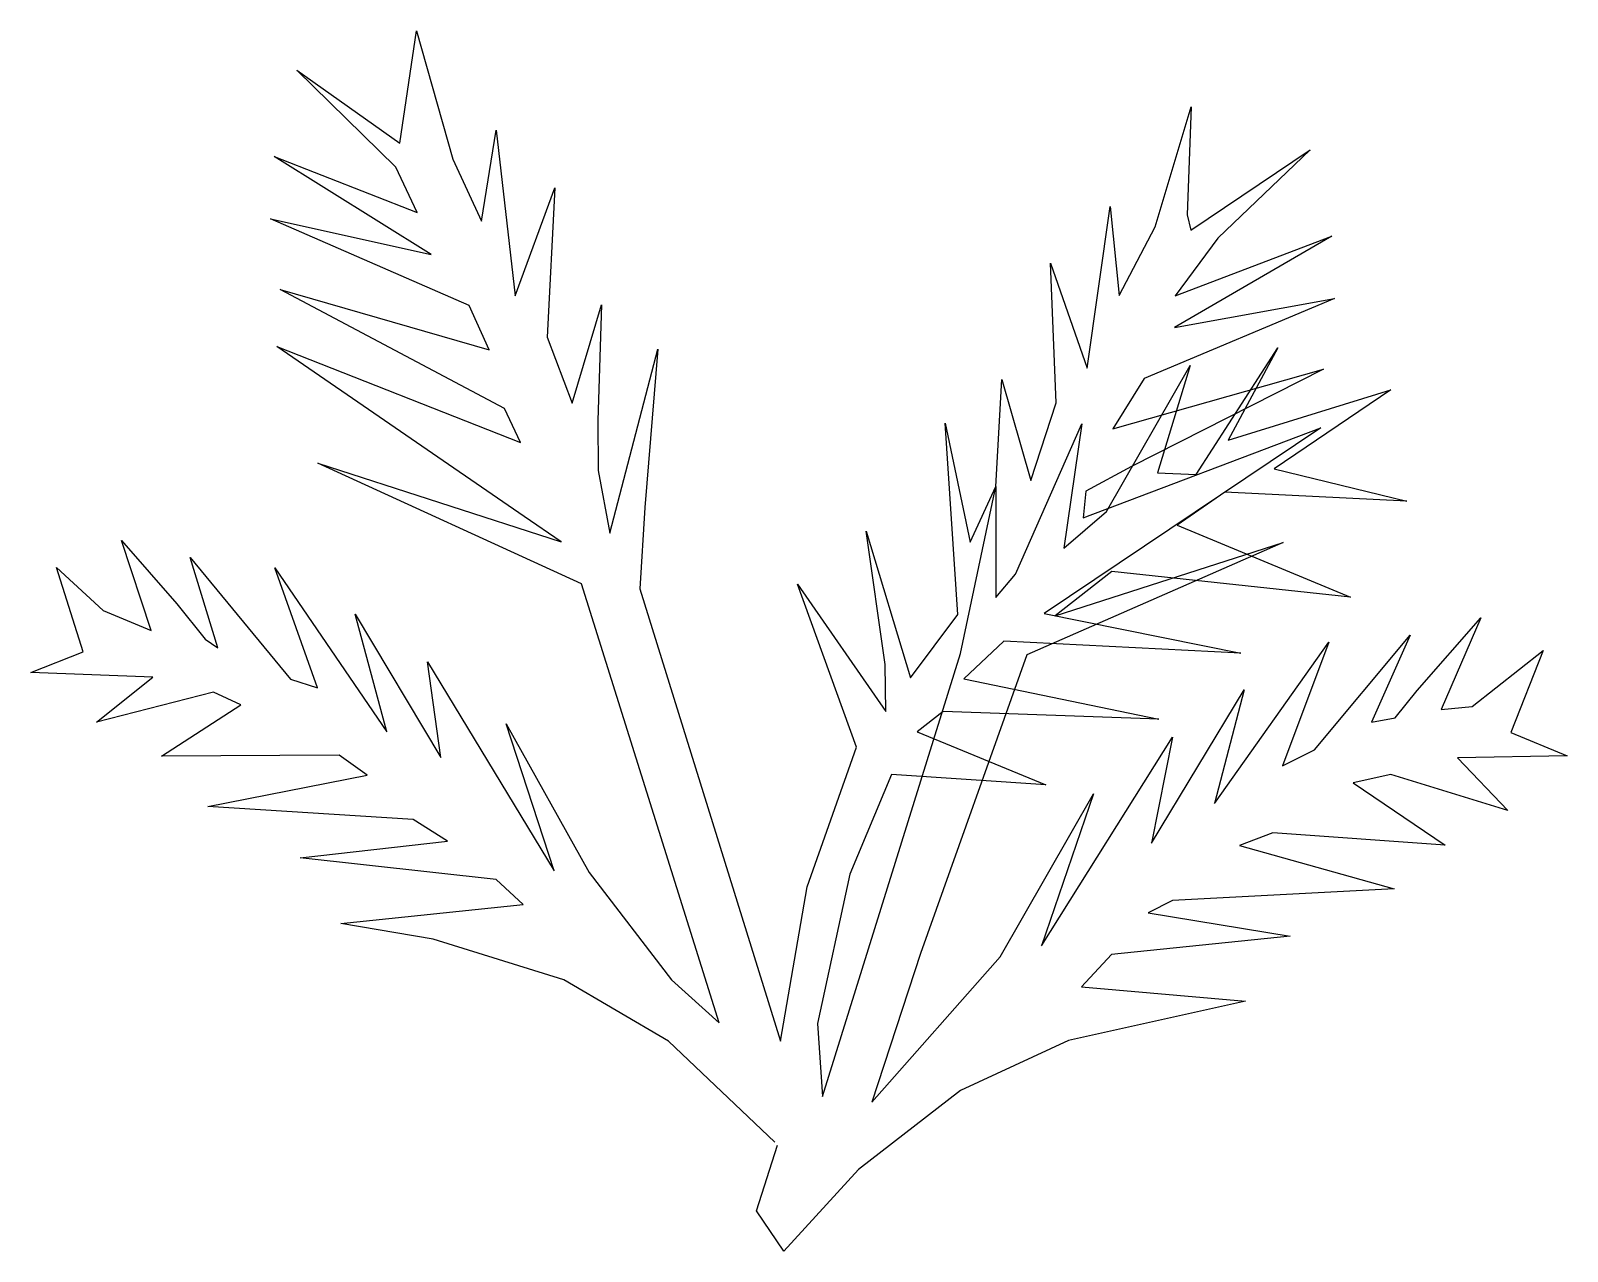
# Model space of a CAD drawing. Extents: x -0.55 to 0.57, y 0 to 0.9.
import ezdxf

# ---------------------------------------------------------------- set-up
doc = ezdxf.new("R2010")
doc.units = 0
doc.header["$MEASUREMENT"] = 0
doc.layers.get('0').update_dxf_attribs({"linetype": 'CONTINUOUS'})

msp = doc.modelspace()

# ---------------------------------------------------------------- linework, layer by layer
msp.add_lwpolyline([(-0.0066, 0.0801), (-0.0846, 0.1541), (-0.1615, 0.1991), (-0.2572, 0.2291), (-0.325, 0.2404), (-0.1913, 0.2543), (-0.2111, 0.2727), (-0.3548, 0.2887), (-0.2468, 0.3009), (-0.2719, 0.3169), (-0.4226, 0.3263), (-0.3056, 0.3494), (-0.3262, 0.3639), (-0.4565, 0.3633), (-0.3984, 0.4009), (-0.4184, 0.4102), (-0.5041, 0.3882), (-0.463, 0.4213), (-0.5525, 0.4247), (-0.5141, 0.4397), (-0.5335, 0.5017), (-0.4994, 0.4702), (-0.464, 0.4554), (-0.486, 0.5215), (-0.4452, 0.4751), (-0.4245, 0.449), (-0.4152, 0.4427), (-0.4355, 0.5089), (-0.3619, 0.4198), (-0.3422, 0.4134), (-0.3733, 0.5014), (-0.2913, 0.381), (-0.3145, 0.4674), (-0.2516, 0.3623), (-0.2615, 0.4324), (-0.1686, 0.2791), (-0.2037, 0.387), (-0.1429, 0.278), (-0.0823, 0.1992), (-0.0475, 0.1677), (-0.1484, 0.4898), (-0.3418, 0.5781), (-0.1633, 0.5205), (-0.1906, 0.5391), (-0.372, 0.6639), (-0.1932, 0.5933), (-0.205, 0.6182), (-0.3694, 0.7056), (-0.2161, 0.6614), (-0.2308, 0.6939), (-0.3767, 0.7575), (-0.2588, 0.7312), (-0.374, 0.8032), (-0.2689, 0.762), (-0.2847, 0.7953), (-0.3573, 0.8665), (-0.2818, 0.813), (-0.2695, 0.8955), (-0.2429, 0.8013), (-0.2217, 0.7557), (-0.2111, 0.8226), (-0.1971, 0.701), (-0.168, 0.7803), (-0.1737, 0.6706), (-0.1553, 0.6222), (-0.1337, 0.6944), (-0.1365, 0.6094), (-0.1363, 0.5729), (-0.1276, 0.5269), (-0.0925, 0.6618), (-0.1019, 0.5456), (-0.1057, 0.4859), (-0.0025, 0.1542), (0.017, 0.2673), (0.0534, 0.3698), (0.0101, 0.4895), (0.0747, 0.3959), (0.0744, 0.4304), (0.0605, 0.5284), (0.093, 0.4206), (0.1277, 0.4672), (0.1183, 0.6075), (0.1367, 0.5203), (0.1554, 0.561), (0.16, 0.6395), (0.1811, 0.5655), (0.1998, 0.6224), (0.1956, 0.7249), (0.2225, 0.6479), (0.2393, 0.7665), (0.2461, 0.7013), (0.2724, 0.7517), (0.2987, 0.8397), (0.2958, 0.7603), (0.2986, 0.7491), (0.3861, 0.8082), (0.3183, 0.7433), (0.2871, 0.701), (0.4019, 0.7447), (0.2866, 0.6777), (0.4039, 0.699), (0.2643, 0.6403), (0.2413, 0.6034), (0.3958, 0.6471), (0.255, 0.5757), (0.2215, 0.5577), (0.2196, 0.5381), (0.3939, 0.6041), (0.191, 0.4679), (0.3352, 0.4389), (0.1615, 0.4475), (0.132, 0.42), (0.275, 0.3905), (0.1168, 0.396), (0.0978, 0.381), (0.1922, 0.3422), (0.0789, 0.3499), (0.0484, 0.2766), (0.0248, 0.1672), (0.0283, 0.1135), (0.1297, 0.4386), (0.1554, 0.5611), (0.1554, 0.4797), (0.17, 0.4968), (0.2187, 0.607), (0.2055, 0.5158), (0.2366, 0.5428), (0.298, 0.6498), (0.2741, 0.5712), (0.3025, 0.57), (0.3623, 0.6629), (0.326, 0.595), (0.4453, 0.6319), (0.3597, 0.574), (0.4571, 0.5504), (0.3235, 0.5569), (0.2885, 0.5328), (0.4157, 0.4798), (0.2407, 0.4988), (0.1991, 0.4663), (0.3663, 0.5201), (0.1783, 0.4376), (0.1002, 0.2185), (0.0645, 0.1095), (0.1586, 0.216), (0.2271, 0.3356), (0.1889, 0.2241), (0.285, 0.3773), (0.2696, 0.2995), (0.3377, 0.4118), (0.3159, 0.3285), (0.3999, 0.4469), (0.3659, 0.3562), (0.3893, 0.3678), (0.4594, 0.4521), (0.4311, 0.3882), (0.4484, 0.3914), (0.4647, 0.4115), (0.5112, 0.4647), (0.4822, 0.3976), (0.505, 0.3998), (0.5569, 0.4408), (0.5332, 0.3805), (0.5747, 0.3636), (0.4943, 0.362), (0.531, 0.3234), (0.4452, 0.3498), (0.4177, 0.3437), (0.4852, 0.298), (0.3587, 0.3071), (0.3343, 0.2978), (0.4476, 0.266), (0.285, 0.2573), (0.2672, 0.2483), (0.3715, 0.2311), (0.2403, 0.2177), (0.2184, 0.1941), (0.3387, 0.1834), (0.2088, 0.1547), (0.1296, 0.1179), (0.0548, 0.0599), (0, 0), (-0.02, 0.0296), (-0.0046, 0.0778)])

doc.saveas('drawing.dxf')
